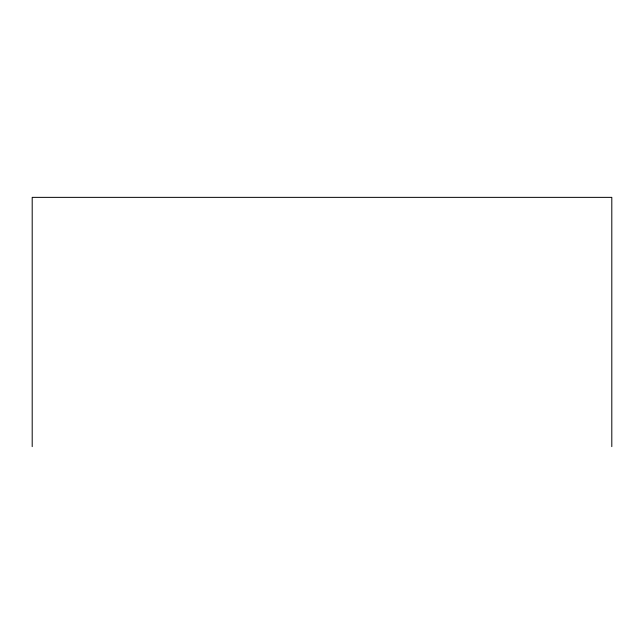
<?xml version="1.0" encoding="UTF-8"?>
<svg xmlns="http://www.w3.org/2000/svg" width="644" height="644" viewBox="0 0 644 644"><rect width="100%" height="100%" fill="white"/><g stroke="black" fill="none" stroke-linecap="round" stroke-linejoin="round"><path stroke-width="0.97" d="M611.8 446.638L611.8 197.362L32.2 197.362L32.2 446.638"/></g></svg>
